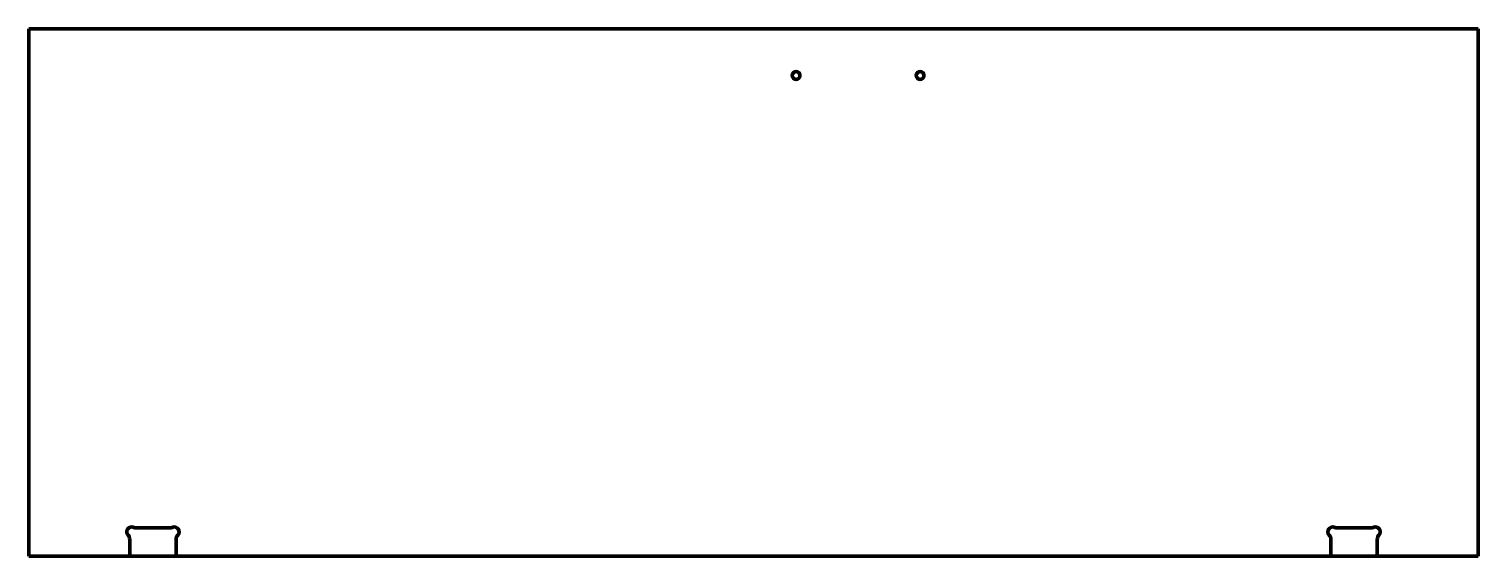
# Model space of a CAD drawing. Header units: inches. Extents: x 0 to 93.5, y 0 to 34.
import ezdxf

# ---------------------------------------------------------------- set-up
doc = ezdxf.new("R2010")
doc.units = ezdxf.units.IN
doc.header["$MEASUREMENT"] = 0
doc.layers.add('1', color=7, linetype='Continuous')

msp = doc.modelspace()

# ---------------------------------------------------------------- linework, layer by layer
at = {"color": 7, "lineweight": 90}
for p, q in [((93.5, 34), (0, 34)), ((0, 34), (0, 0)), ((93.5, 0), (93.5, 34)), ((0, 0), (93.5, 0))]:
    msp.add_line(p, q, dxfattribs=at)
at = {"layer": '1', "color": 7, "lineweight": 90}
for p, q in [((6.5, 0), (6.5, 1.091)), ((6.911, 1.812), (9.089, 1.812)), ((9.5, 1.091), (9.5, 0)), ((84, 1.091), (84, 0)), ((86.589, 1.812), (84.411, 1.812)), ((87, 0), (87, 1.091))]:
    msp.add_line(p, q, dxfattribs=at)
at = {"layer": '1', "color": 1, "lineweight": 90}
for centre in [(49.5, 31), (57.5, 31)]:
    msp.add_circle(centre, 0.25, dxfattribs=at)
at = {"layer": '1', "color": 7, "lineweight": 90}
for centre, radius, start, end in [((6.625, 1.562), 0.312, 65.38002, 223.34176), ((9.375, 1.562), 0.312, 316.65824, 114.61998), ((84.125, 1.562), 0.312, 65.38002, 223.34176), ((86.875, 1.562), 0.312, 316.65824, 114.61998), ((6.125, 1.091), 0.375, 0, 43.34176), ((6.911, 2.188), 0.375, 245.38002, 270), ((9.089, 2.188), 0.375, 270, 294.61998), ((9.875, 1.091), 0.375, 136.65824, 180), ((83.625, 1.091), 0.375, 0, 43.34176), ((84.411, 2.188), 0.375, 245.38002, 270), ((86.589, 2.188), 0.375, 270, 294.61998), ((87.375, 1.091), 0.375, 136.65824, 180)]:
    msp.add_arc(centre, radius, start, end, dxfattribs=at)

doc.saveas('drawing.dxf')
